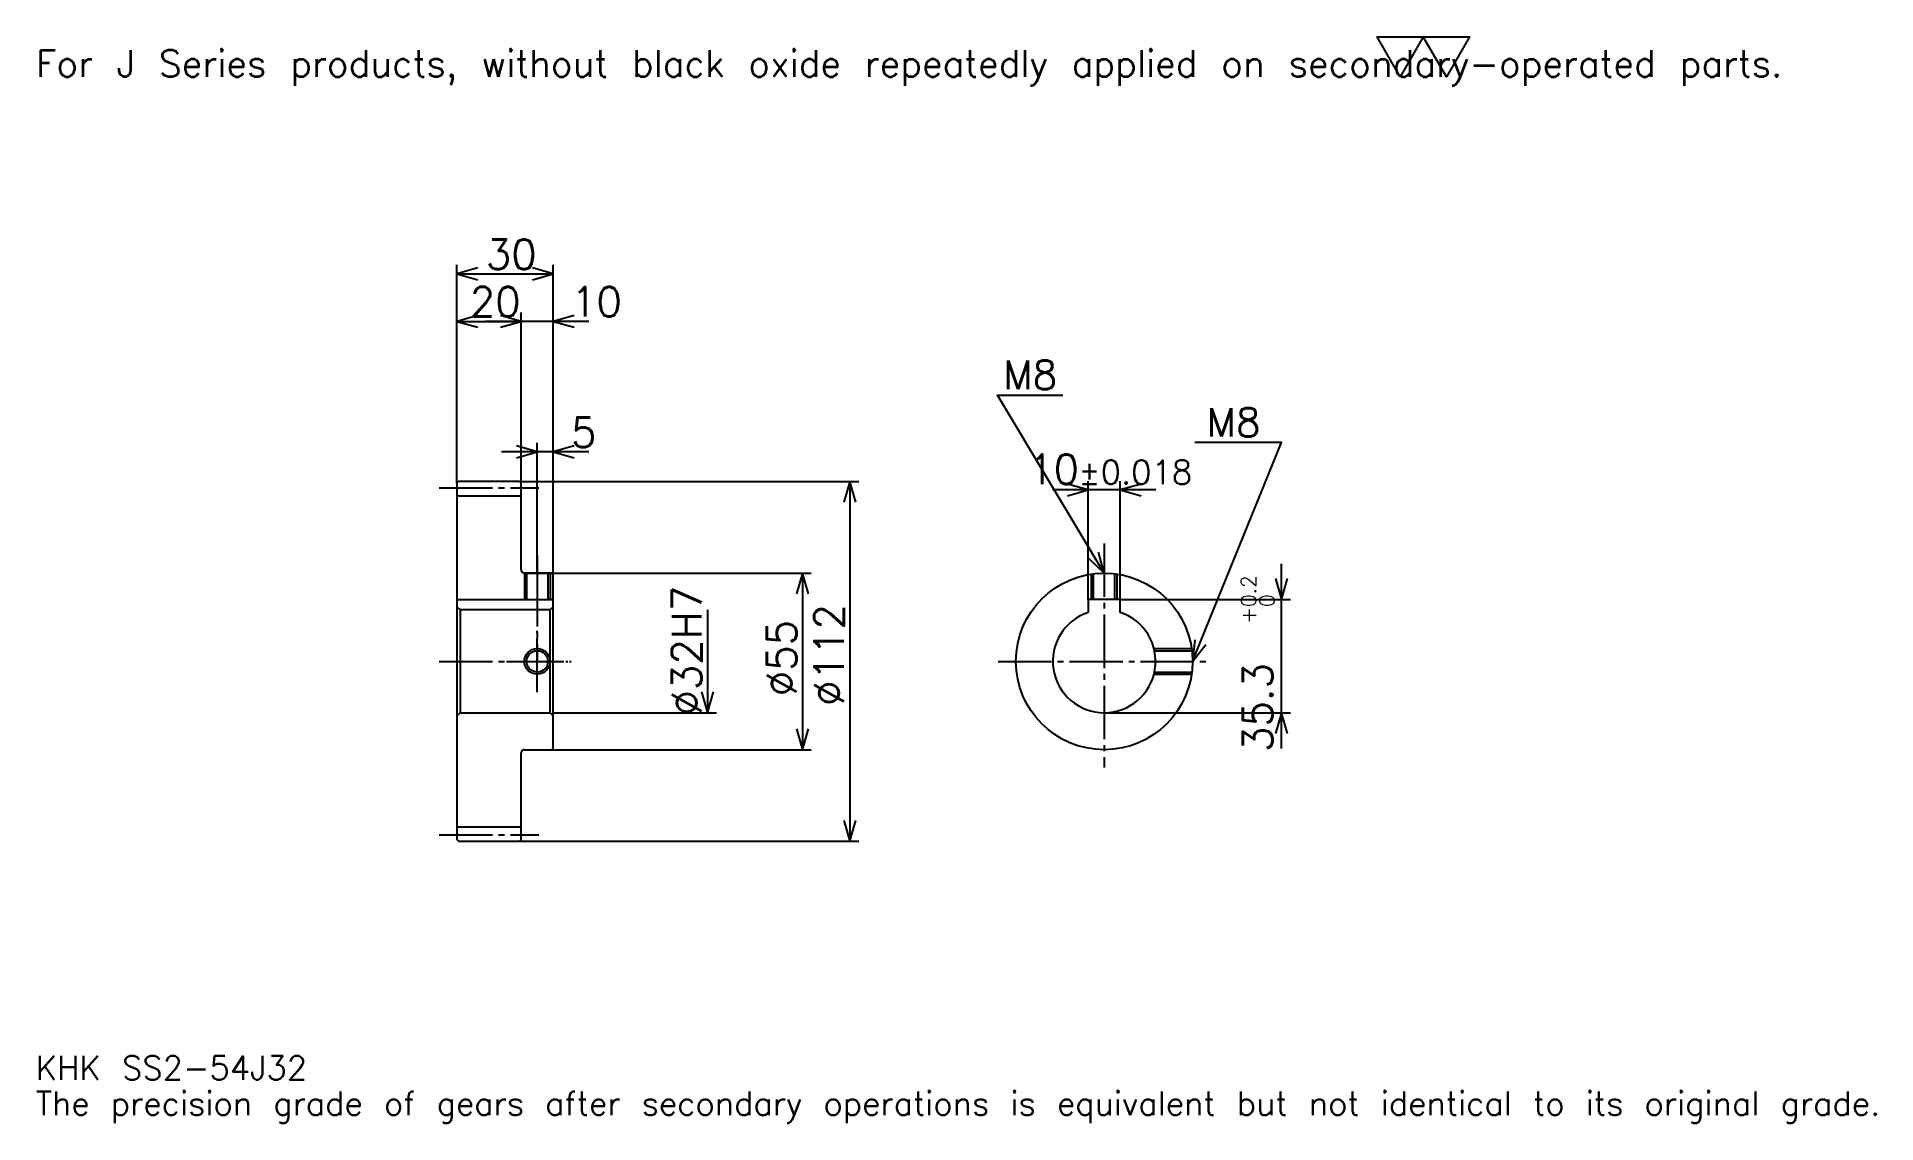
# Model space of a CAD drawing. Extents: x 19 to 592, y 7 to 345.
import ezdxf

# ---------------------------------------------------------------- set-up
doc = ezdxf.new("R2010")
doc.units = 0
doc.linetypes.add('DASHDOT', pattern=[22.173913, 16.630435, -1.847826, 1.847826, -1.847826])
doc.layers.get('0').update_dxf_attribs({"linetype": 'CONTINUOUS'})
doc.layers.add('DASHDOT', color=6, linetype='DASHDOT')
doc.styles.add('KANJI', font='TXT', dxfattribs={"bigfont": 'BIGFONT'})

msp = doc.modelspace()

# ---------------------------------------------------------------- linework, layer by layer
at = {"color": 5}
for p, q in [((149.67392, 206.597824), (149.67392, 274.043457)), ((149.67392, 271.271729), (179.67392, 271.271729)), ((179.67392, 206.597824), (179.67392, 274.043457)), ((169.67392, 206.597824), (169.67392, 259.260864)), ((149.67392, 256.489136), (169.67392, 256.489136)), ((190.76088, 256.489136), (158.58696, 256.489136)), ((174.67392, 206.597824), (174.67392, 218.608688)), ((190.76088, 215.836945), (163.58696, 215.836945)), ((149.67392, 206.097824), (149.67392, 206.597824)), ((169.17392, 206.597824), (179.67392, 206.597824)), ((169.67392, 206.097824), (169.67392, 206.597824)), ((174.67392, 178.097824), (174.67392, 206.597824)), ((174.67392, 178.097824), (174.67392, 206.597824)), ((179.67392, 206.597824), (274.836975, 206.597824)), ((179.67392, 177.597824), (179.67392, 206.597824)), ((272.065216, 206.597824), (272.065216, 94.597824)), ((346.304352, 169.897827), (346.304352, 206.739136)), ((356.304352, 169.897827), (356.304352, 206.739136)), ((367.391296, 203.967392), (335.217407, 203.967392)), ((170.67392, 178.097824), (179.67392, 178.097824)), ((179.67392, 178.097824), (260.054352, 178.097824)), ((257.282623, 178.097824), (257.282623, 123.097824)), ((406.521729, 123.510864), (406.521729, 180.984772)), ((227.717407, 166.597824), (227.717407, 134.597824)), ((356.304352, 169.897827), (409.293457, 169.897827)), ((179.67392, 134.597824), (230.489136, 134.597824)), ((351.304352, 134.597824), (409.293457, 134.597824)), ((170.67392, 123.097824), (179.67392, 123.097824)), ((179.67392, 123.097824), (260.054352, 123.097824)), ((169.17392, 94.597824), (179.67392, 94.597824)), ((179.67392, 94.597824), (274.836975, 94.597824))]:
    msp.add_line(p, q, dxfattribs=at)
at = {"color": 4}
for p, q in [((149.67392, 202.097824), (169.67392, 202.097824)), ((149.67392, 169.897827), (179.67392, 169.897827)), ((150.67392, 166.597824), (150.67392, 134.597824)), ((178.67392, 166.597824), (179.67392, 167.597824)), ((178.67392, 134.597824), (179.67392, 133.597824)), ((149.67392, 99.097824), (169.67392, 99.097824))]:
    msp.add_line(p, q, dxfattribs=at)
at = {"color": 7}
msp.add_lwpolyline([(443.478271, 332.608704), (436.271759, 345.100006), (465.097839, 345.100006), (457.891327, 332.608704), (450.684784, 345.100006), (443.478271, 332.608704)], dxfattribs=at)
at = {"color": 5}
for points in [[(156.141312, 273.119568), (149.67392, 271.271729), (156.141312, 269.42392)], [(173.206528, 269.42392), (179.67392, 271.271729), (173.206528, 273.119568)], [(156.141312, 258.336945), (149.67392, 256.489136), (156.141312, 254.641296)], [(163.206528, 254.641296), (169.67392, 256.489136), (163.206528, 258.336945)], [(163.206528, 254.641296), (169.67392, 256.489136), (163.206528, 258.336945)], [(186.141312, 258.336945), (179.67392, 256.489136), (186.141312, 254.641296)], [(351.304352, 178.097824), (318.043488, 233.532608), (338.369568, 233.532608)], [(378.804352, 150.597824), (406.521759, 218.75), (379.543518, 218.75)], [(168.206528, 213.98912), (174.67392, 215.836945), (168.206528, 217.684784)], [(186.141312, 217.684784), (179.67392, 215.836945), (186.141312, 213.98912)], [(273.913055, 200.130432), (272.065216, 206.597824), (270.217407, 200.130432)], [(339.836975, 202.119568), (346.304352, 203.967392), (339.836975, 205.815216)], [(362.771729, 205.815216), (356.304352, 203.967392), (362.771729, 202.119568)], [(346.392395, 182.692871), (351.304352, 178.097824), (349.561401, 184.594269)], [(259.130432, 171.630432), (257.282623, 178.097824), (255.434784, 171.630432)], [(404.673889, 176.365219), (406.521729, 169.897827), (408.369568, 176.365219)], [(379.529175, 157.284851), (378.804352, 150.597824), (382.952515, 155.892563)], [(225.869568, 141.065216), (227.717407, 134.597824), (229.565216, 141.065216)], [(408.369568, 128.130432), (406.521729, 134.597824), (404.673889, 128.130432)], [(255.434784, 129.565216), (257.282623, 123.097824), (259.130432, 129.565216)], [(270.217407, 101.065216), (272.065216, 94.597824), (273.913055, 101.065216)]]:
    msp.add_lwpolyline(points, dxfattribs=at)
at = {"color": 4}
for points in [[(169.67392, 179.097824), (169.67392, 206.097824), (169.17392, 206.597824), (150.17392, 206.597824), (149.67392, 206.097824), (149.67392, 133.597824)], [(170.67392, 178.097824), (170.67392, 169.897827)], [(170.67392, 123.097824), (179.17392, 123.097824), (179.67392, 123.597824), (179.67392, 177.597824), (179.17392, 178.097824), (170.67392, 178.097824)], [(171.348923, 178.097824), (171.348923, 169.897827)], [(177.998917, 178.097824), (177.998917, 169.897827)], [(178.67392, 178.097824), (178.67392, 169.897827)], [(347.304352, 169.897827), (347.304352, 177.805359)], [(347.97937, 169.897827), (347.97937, 177.896072)], [(354.629333, 169.897827), (354.629333, 177.896072)], [(355.304352, 169.897827), (355.304352, 177.805359)], [(149.67392, 133.597824), (150.67392, 134.597824), (178.67392, 134.597824), (178.67392, 166.597824), (150.67392, 166.597824), (149.67392, 167.597824)], [(356.304352, 165.796509), (356.304352, 169.897827), (346.304352, 169.897827), (346.304352, 165.796509)], [(366.796265, 154.597824), (378.511902, 154.597824)], [(366.955048, 153.922821), (378.6026, 153.922821)], [(366.796265, 146.597824), (378.511902, 146.597824)], [(366.955048, 147.272827), (378.6026, 147.272827)], [(149.67392, 133.597824), (149.67392, 95.097824), (150.17392, 94.597824), (169.17392, 94.597824), (169.67392, 95.097824), (169.67392, 122.097824)]]:
    msp.add_lwpolyline(points, dxfattribs=at)
for centre, radius in [((351.304352, 150.597824), 27.5), ((174.67392, 150.597824), 3.325)]:
    msp.add_circle(centre, radius, dxfattribs=at)
at = {"color": 7}
msp.add_circle((174.67392, 150.597824), 4, dxfattribs=at)
at = {"color": 4}
for centre, radius, start, end in [((170.67392, 179.097824), 1, 180, 270), ((351.304352, 150.597824), 16, 108.209957329, 71.790042671), ((170.67392, 122.097824), 1, 90, 180)]:
    msp.add_arc(centre, radius, start, end, dxfattribs=at)
at = {"layer": 'DASHDOT', "color": 7}
for p, q in [((144.130447, 204.597824), (175.217392, 204.597824)), ((351.304352, 187.33696), (351.304352, 117.554344)), ((174.67392, 178.097824), (174.67392, 150.597824)), ((144.130447, 150.597824), (185.217407, 150.597824)), ((318.260864, 150.597824), (384.347839, 150.597824)), ((144.130447, 96.597824), (175.217392, 96.597824))]:
    msp.add_line(p, q, dxfattribs=at)
for points in [[(174.67392, 183.641296), (174.67392, 164.35434)], [(174.67392, 141.054352), (174.67392, 160.141296)], [(165.130447, 150.597824), (184.217407, 150.597824)]]:
    msp.add_lwpolyline(points, dxfattribs=at)

# ---------------------------------------------------------------- texts
at = {"color": 7, "style": 'KANJI'}
for s, height, p in [('For J Series products, without black oxide repeatedly applied on secondary-operated parts.', 8.315217, (18.47826, 332.608704)), ('30', 9.23913, (158.668488, 272.75)), ('20', 9.23913, (153.668488, 257.967407)), ('10', 9.23913, (185.217407, 257.967407)), ('M8', 8.869566, (319.891296, 235.380432)), ('M8', 8.869566, (383.239136, 220.597824)), ('5', 9.23913, (185.217407, 217.315216)), ('10', 9.23913, (327.613403, 205.815216)), ('%%p0.018', 7.391304, (343.226379, 205.815216)), ('KHK SS2-54J32', 7.391304, (18.47826, 20.326086)), ('The precision grade of gears after secondary operations is equivalent but not identical to its original grade.', 7.391304, (18.47826, 9.23913))]:
    msp.add_text(s, height=height, dxfattribs=at).set_placement(p)
for s, height, p in [('%%c32H7', 9.23913, (225.869568, 133.73642)), ('0.2', 4.619565, (398.57608, 167.538284)), ('%%c112', 9.23913, (270.217407, 136.739136)), ('+', 4.619565, (398.57608, 162.364365)), ('0', 4.619565, (404.304321, 167.538284)), ('%%c55', 9.23913, (255.434784, 139.741852)), ('35.3', 9.23913, (403.75, 122.373749))]:
    msp.add_text(s, height=height, rotation=90, dxfattribs=at).set_placement(p)

doc.saveas('drawing.dxf')
